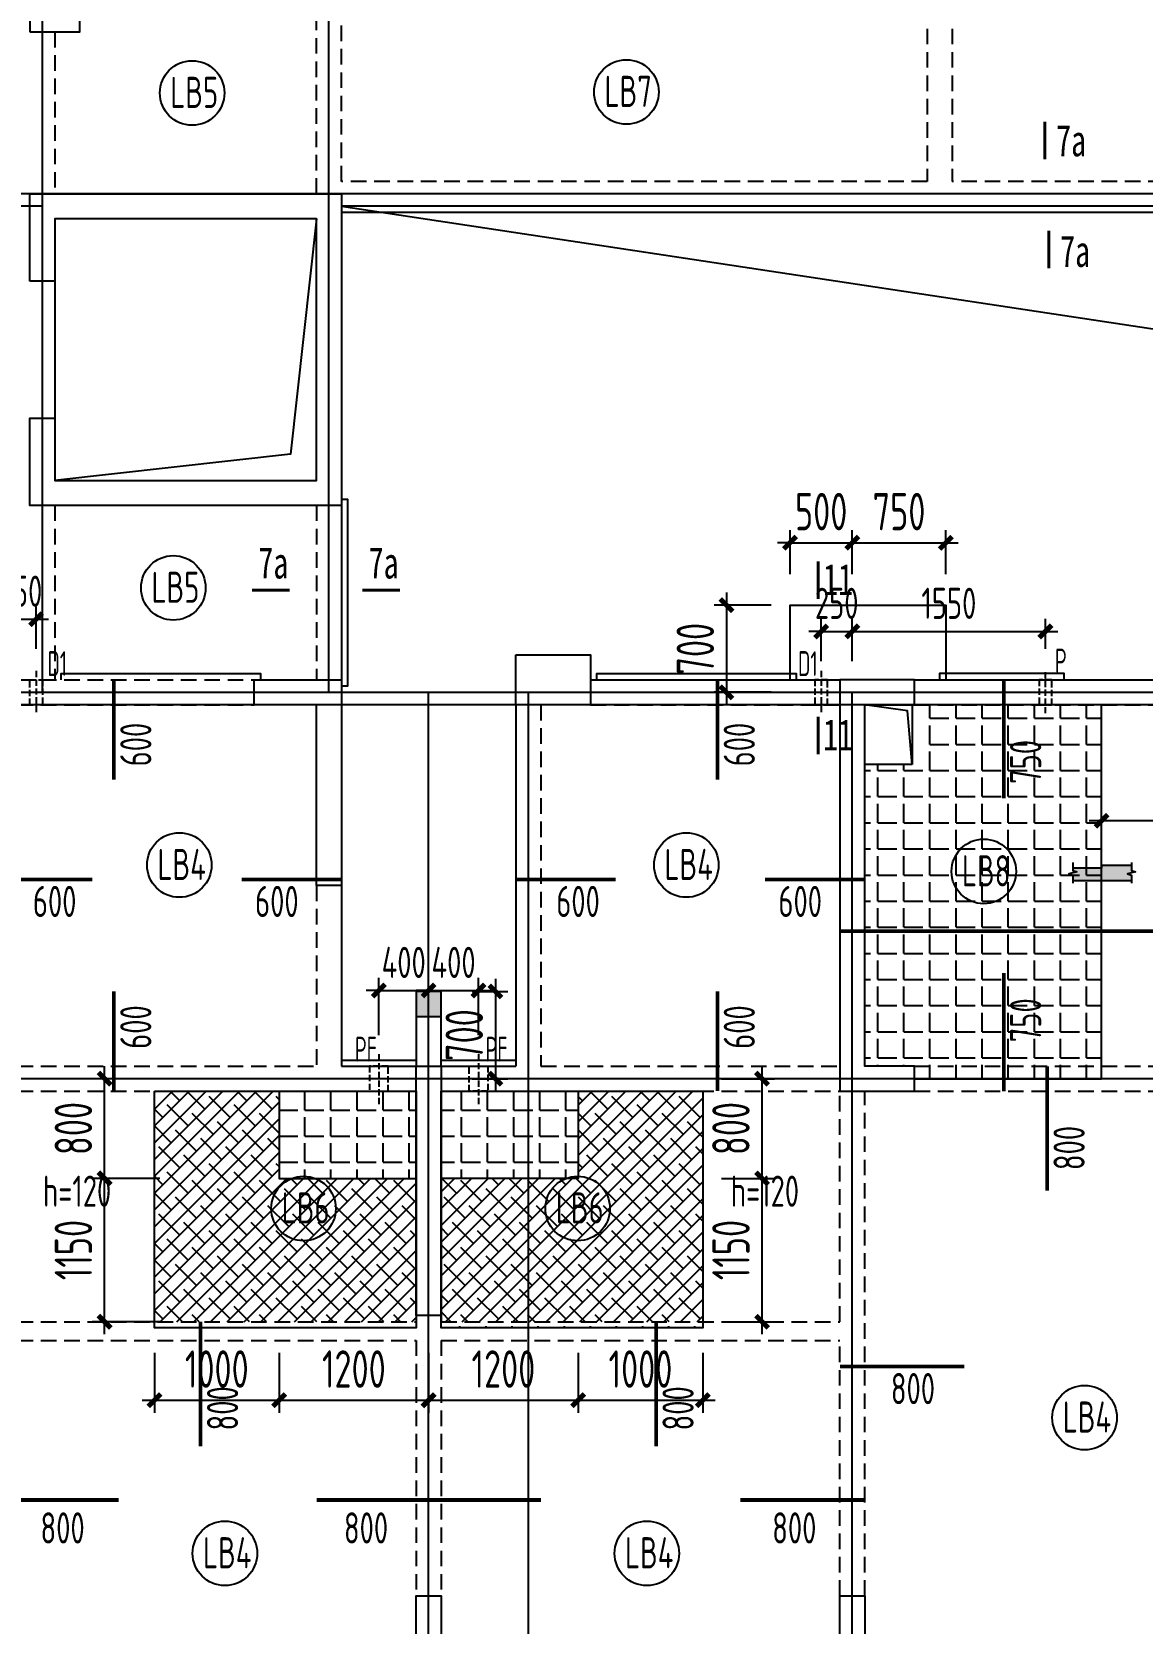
# Model space of a CAD drawing. Header units: millimetres. Extents: x -133666 to 880576, y -269375 to 86941.
# Drawn here: x 188215 to 197126, y 2340 to 15109 of the extents above; entities that cross this region are included whole.
import ezdxf
from ezdxf.enums import TextEntityAlignment as Align

# ---------------------------------------------------------------- set-up
doc = ezdxf.new("R2010")
doc.units = ezdxf.units.MM
doc.header["$LTSCALE"] = 1000
for name, pattern in [('CENTER', [50.8, 31.75, -6.35, 6.35, -6.35]), ('DASH', [0.35, 0.25, -0.1]), ('HIDDEN2', [0.1875, 0.125, -0.0625])]:
    doc.linetypes.add(name, pattern=pattern)
doc.layers.get('0').update_dxf_attribs({"linetype": 'CONTINUOUS'})
doc.layers.get('Defpoints').update_dxf_attribs({"color": 6, "linetype": 'CONTINUOUS'})
for name, color, linetype in [('A-线脚看线', 9, 'CONTINUOUS'), ('A-设备穿墙洞', 161, 'CONTINUOUS'), ('AXIS', 253, 'CENTER'), ('DIM', 3, 'CONTINUOUS'), ('DIM1', 3, 'CONTINUOUS'), ('JG1', 3, 'CONTINUOUS'), ('填充', 8, 'CONTINUOUS'), ('墙', 6, 'CONTINUOUS'), ('挑板', 3, 'CONTINUOUS'), ('板筋', 6, 'CONTINUOUS'), ('柱', 2, 'CONTINUOUS'), ('梁', 4, 'HIDDEN2'), ('模板线', 3, 'CONTINUOUS'), ('洞口', 5, 'CONTINUOUS'), ('钢筋_文字', 7, 'CONTINUOUS'), ('钢筋长度标注', 7, 'CONTINUOUS')]:
    doc.layers.add(name, color=color, linetype=linetype)
doc.styles.add('TSSD_BOLD', font='tssdeng2.shx', dxfattribs={"width": 0.7, "height": 250, "bigfont": 'CHINA.shx'})
doc.styles.add('TSSD_Dimension', font='tssdeng.shx', dxfattribs={"width": 0.7, "bigfont": 'Hztxt.shx'})
doc.styles.add('ZZ', font='tssdeng.shx', dxfattribs={"width": 0.7, "bigfont": 'tssdchn.shx'})
doc.styles.add('zzt', font='tssdeng.shx', dxfattribs={"width": 0.7, "height": 300, "bigfont": 'tssdchn.shx'})
doc.styles.add('钢筋长度', font='tssdeng.shx', dxfattribs={"width": 0.7, "height": 300, "bigfont": 'tssdchn.shx'})
doc.styles.add('黑体', font='simhei.ttf')
doc.dimstyles.new('TSSD_100_100', dxfattribs={"dimtxt": 300, "dimasz": 100, "dimexe": 100, "dimexo": 250, "dimgap": 100, "dimtad": 1, "dimdec": 0, "dimzin": 0, "dimdsep": 46, "dimtxsty": 'ZZ', "dimblk": 'ARCHTICK', "dimcen": 0, "dimdle": 100, "dimclrd": 256, "dimclrt": 7, "dimadec": 0, "dimazin": 0, "dimtfac": 1, "dimtdec": 0, "dimtix": 1, "dimtmove": 2, "dimatfit": 3, "dimfxl": 0, "dimtolj": 1, "dimtzin": 0, "dimarcsym": 0})
pattern_1 = [(0, (164200, 1008.83), (0, 209.55), [152.4, -57.15]), (90, (164200, 1008.83), (-209.55, 1e-14), [152.4, -57.15])]
pattern_2 = [(45, (169869.99, 1008.83), (-67.35192, 67.35192), []), (135, (169869.99, 1008.83), (-202.05576, 67.35192), [238.125, -142.875])]
pattern_3 = [(0, (169870, 1008.83), (0, 209.55), [152.4, -57.15]), (90, (169870, 1008.83), (-209.55, 1e-14), [152.4, -57.15])]

# ---------------------------------------------------------------- blocks, each defined once
blk = doc.blocks.new('_ArchTick')
at = {"color": 0, "linetype": 'ByBlock', "const_width": 0.4}
blk.add_lwpolyline([(-0.5, -0.5), (0.5, 0.5)], dxfattribs=at)
blk = doc.blocks.new('*D1050')
at = {"layer": 'Defpoints', "color": 0, "transparency": 16777216}
for p in [(196800, 8779), (196800, 8129), (198200, 8129)]:
    blk.add_point(p, dxfattribs=at)
at = {"layer": 'DIM', "color": 0, "lineweight": -2, "transparency": 16777216}
for p, q in [((196800, 8379), (196800, 8879)), ((198200, 8379), (198200, 8879))]:
    blk.add_line(p, q, dxfattribs=at)
at = {"layer": 'DIM', "lineweight": -2, "transparency": 16777216}
blk.add_line((198300, 8779), (196700, 8779), dxfattribs=at)
at = {"layer": 'DIM', "lineweight": -2, "transparency": 16777216, "xscale": 100, "yscale": 100, "zscale": 100, "rotation": 180}
blk.add_blockref('_ArchTick', (196800, 8779), dxfattribs=at)
at = {"layer": 'DIM', "lineweight": -2, "transparency": 16777216, "xscale": 100, "yscale": 100, "zscale": 100}
blk.add_blockref('_ArchTick', (198200, 8779), dxfattribs=at)
at = {"layer": 'DIM', "color": 7, "transparency": 16777216, "insert": (197500, 9029), "char_height": 300, "attachment_point": 5, "style": 'ZZ'}
blk.add_mtext('\\A1;1400', dxfattribs=at)
blk = doc.blocks.new('*D1071')
at = {"layer": 'Defpoints', "color": 0, "transparency": 16777216}
for p in [(194800, 11009), (194300, 10508), (194800, 10508)]:
    blk.add_point(p, dxfattribs=at)
at = {"layer": 'DIM', "lineweight": -2, "transparency": 16777216}
for p, q in [((194300, 11009), (194200, 11009)), ((194300, 11009), (194800, 11009)), ((194800, 11009), (194900, 11009))]:
    blk.add_line(p, q, dxfattribs=at)
at = {"layer": 'DIM', "color": 0, "lineweight": -2, "transparency": 16777216}
for p, q in [((194300, 10758), (194300, 11109)), ((194800, 10758), (194800, 11109))]:
    blk.add_line(p, q, dxfattribs=at)
at = {"layer": 'DIM', "lineweight": -2, "transparency": 16777216, "xscale": 100, "yscale": 100, "zscale": 100}
blk.add_blockref('_ArchTick', (194300, 11009), dxfattribs=at)
at = {"layer": 'DIM', "lineweight": -2, "transparency": 16777216, "xscale": 100, "yscale": 100, "zscale": 100, "rotation": 180}
blk.add_blockref('_ArchTick', (194800, 11009), dxfattribs=at)
at = {"layer": 'DIM', "color": 7, "transparency": 16777216, "insert": (194550, 11259), "char_height": 300, "attachment_point": 5, "style": 'ZZ'}
blk.add_mtext('\\A1;500', dxfattribs=at)
blk = doc.blocks.new('*D1072')
at = {"layer": 'Defpoints', "color": 0, "transparency": 16777216}
for p in [(195550, 11009), (194800, 10508), (195550, 10508)]:
    blk.add_point(p, dxfattribs=at)
at = {"layer": 'DIM', "lineweight": -2, "transparency": 16777216}
blk.add_line((194700, 11009), (195650, 11009), dxfattribs=at)
at = {"layer": 'DIM', "color": 0, "lineweight": -2, "transparency": 16777216}
for p, q in [((194800, 10758), (194800, 11109)), ((195550, 10758), (195550, 11109))]:
    blk.add_line(p, q, dxfattribs=at)
at = {"layer": 'DIM', "lineweight": -2, "transparency": 16777216, "xscale": 100, "yscale": 100, "zscale": 100, "rotation": 180}
blk.add_blockref('_ArchTick', (194800, 11009), dxfattribs=at)
at = {"layer": 'DIM', "lineweight": -2, "transparency": 16777216, "xscale": 100, "yscale": 100, "zscale": 100}
blk.add_blockref('_ArchTick', (195550, 11009), dxfattribs=at)
at = {"layer": 'DIM', "color": 7, "transparency": 16777216, "insert": (195175, 11259), "char_height": 300, "attachment_point": 5, "style": 'ZZ'}
blk.add_mtext('\\A1;750', dxfattribs=at)
blk = doc.blocks.new('*D1073')
at = {"layer": 'Defpoints', "color": 0, "transparency": 16777216}
for p in [(194400, 10509), (193790, 9809), (194400, 9809)]:
    blk.add_point(p, dxfattribs=at)
at = {"layer": 'DIM', "lineweight": -2, "transparency": 16777216}
blk.add_line((193790, 10609), (193790, 9709), dxfattribs=at)
at = {"layer": 'DIM', "color": 0, "lineweight": -2, "transparency": 16777216}
for p, q in [((194150, 10509), (193690, 10509)), ((194150, 9809), (193690, 9809))]:
    blk.add_line(p, q, dxfattribs=at)
at = {"layer": 'DIM', "lineweight": -2, "transparency": 16777216, "xscale": 100, "yscale": 100, "zscale": 100}
for p, rotation in [((193790, 10509), 90), ((193790, 9809), 270)]:
    blk.add_blockref('_ArchTick', p, dxfattribs=dict(at, rotation=rotation))
at = {"layer": 'DIM', "color": 7, "transparency": 16777216, "insert": (193540, 10159), "char_height": 300, "attachment_point": 5, "rotation": 90, "style": 'ZZ'}
blk.add_mtext('\\A1;700', dxfattribs=at)
blk = doc.blocks.new('*D1143')
at = {"layer": 'Defpoints', "color": 0, "transparency": 16777216}
for p in [(191500, 7409, 0), (191500, 6709), (191936, 6709)]:
    blk.add_point(p, dxfattribs=at)
at = {"layer": 'DIM', "color": 0, "lineweight": -2, "transparency": 16777216}
for p, q in [((191750, 7409), (192036, 7409)), ((191750, 6709), (192036, 6709))]:
    blk.add_line(p, q, dxfattribs=at)
at = {"layer": 'DIM', "lineweight": -2, "transparency": 16777216}
blk.add_line((191936, 7509), (191936, 6609), dxfattribs=at)
at = {"layer": 'DIM', "lineweight": -2, "transparency": 16777216, "xscale": 100, "yscale": 100, "zscale": 100}
for p, rotation in [((191936, 7409), 90), ((191936, 6709), 270)]:
    blk.add_blockref('_ArchTick', p, dxfattribs=dict(at, rotation=rotation))
at = {"layer": 'DIM', "color": 7, "transparency": 16777216, "insert": (191686, 7059), "char_height": 300, "attachment_point": 5, "rotation": 90, "style": 'ZZ'}
blk.add_mtext('\\A1;700', dxfattribs=at)
blk = doc.blocks.new('$1292675')
at = {"layer": 'JG1'}
blk.add_hatch(color=8, dxfattribs=at).paths.add_polyline_path([(502, 20), (502, 64), (470, 74), (534, 91), (502, 101), (502, 140), (262, 140), (262, 120), (32, 120), (32, 101), (64, 91), (0, 74), (32, 64), (32, 20)])
for p, q in [((502, 140), (262, 140)), ((262, 140), (262, 120)), ((262, 120), (32, 120)), ((32, 20), (502, 20))]:
    blk.add_line(p, q, dxfattribs=at)
for points in [[(32, 165), (32, 101), (64, 91), (0, 74), (32, 64), (32, 0)], [(502, 165), (502, 101), (534, 91), (470, 74), (502, 64), (502, 0)]]:
    blk.add_lwpolyline(points, dxfattribs=at)
blk = doc.blocks.new('*D1152')
at = {"layer": 'Defpoints', "color": 0, "transparency": 16777216}
for p in [(189200, 4759), (190200, 4759), (190200, 4129)]:
    blk.add_point(p, dxfattribs=at)
at = {"layer": 'DIM', "color": 0, "lineweight": -2, "transparency": 16777216}
for p, q in [((189200, 4509), (189200, 4029)), ((190200, 4509), (190200, 4029))]:
    blk.add_line(p, q, dxfattribs=at)
at = {"layer": 'DIM', "lineweight": -2, "transparency": 16777216}
blk.add_line((189100, 4129), (190300, 4129), dxfattribs=at)
at = {"layer": 'DIM', "lineweight": -2, "transparency": 16777216, "xscale": 100, "yscale": 100, "zscale": 100, "rotation": 180}
blk.add_blockref('_ArchTick', (189200, 4129), dxfattribs=at)
at = {"layer": 'DIM', "lineweight": -2, "transparency": 16777216, "xscale": 100, "yscale": 100, "zscale": 100}
blk.add_blockref('_ArchTick', (190200, 4129), dxfattribs=at)
at = {"layer": 'DIM', "color": 7, "transparency": 16777216, "insert": (189700, 4379), "char_height": 300, "attachment_point": 5, "style": 'ZZ'}
blk.add_mtext('\\A1;1000', dxfattribs=at)
blk = doc.blocks.new('*D1153')
at = {"layer": 'Defpoints', "color": 0, "transparency": 16777216}
for p in [(191400, 4759), (192600, 4759), (192600, 4129)]:
    blk.add_point(p, dxfattribs=at)
at = {"layer": 'DIM', "color": 0, "lineweight": -2, "transparency": 16777216}
for p, q in [((191400, 4509), (191400, 4029)), ((192600, 4509), (192600, 4029))]:
    blk.add_line(p, q, dxfattribs=at)
at = {"layer": 'DIM', "lineweight": -2, "transparency": 16777216}
blk.add_line((191300, 4129), (192700, 4129), dxfattribs=at)
at = {"layer": 'DIM', "lineweight": -2, "transparency": 16777216, "xscale": 100, "yscale": 100, "zscale": 100, "rotation": 180}
blk.add_blockref('_ArchTick', (191400, 4129), dxfattribs=at)
at = {"layer": 'DIM', "lineweight": -2, "transparency": 16777216, "xscale": 100, "yscale": 100, "zscale": 100}
blk.add_blockref('_ArchTick', (192600, 4129), dxfattribs=at)
at = {"layer": 'DIM', "color": 7, "transparency": 16777216, "insert": (192000, 4379), "char_height": 300, "attachment_point": 5, "style": 'ZZ'}
blk.add_mtext('\\A1;1200', dxfattribs=at)
blk = doc.blocks.new('*D1154')
at = {"layer": 'Defpoints', "color": 0, "transparency": 16777216}
for p in [(188799, 5909), (189493, 5909), (189493, 4759)]:
    blk.add_point(p, dxfattribs=at)
at = {"layer": 'DIM', "lineweight": -2, "transparency": 16777216}
blk.add_line((188799, 4659), (188799, 6009), dxfattribs=at)
at = {"layer": 'DIM', "color": 0, "lineweight": -2, "transparency": 16777216}
for p, q in [((189243, 5909), (188699, 5909)), ((189243, 4759), (188699, 4759))]:
    blk.add_line(p, q, dxfattribs=at)
at = {"layer": 'DIM', "lineweight": -2, "transparency": 16777216, "xscale": 100, "yscale": 100, "zscale": 100}
for p, rotation in [((188799, 5909), 90), ((188799, 4759), 270)]:
    blk.add_blockref('_ArchTick', p, dxfattribs=dict(at, rotation=rotation))
at = {"layer": 'DIM', "color": 7, "transparency": 16777216, "insert": (188549, 5334), "char_height": 300, "attachment_point": 5, "rotation": 90, "style": 'ZZ'}
blk.add_mtext('\\A1;1150', dxfattribs=at)
blk = doc.blocks.new('*D1155')
at = {"layer": 'Defpoints', "color": 0, "transparency": 16777216}
for p in [(188799, 6709), (189493, 6709), (189493, 5909)]:
    blk.add_point(p, dxfattribs=at)
at = {"layer": 'DIM', "lineweight": -2, "transparency": 16777216}
blk.add_line((188799, 5809), (188799, 6809), dxfattribs=at)
at = {"layer": 'DIM', "color": 0, "lineweight": -2, "transparency": 16777216}
for p, q in [((189243, 6709), (188699, 6709)), ((189243, 5909), (188699, 5909))]:
    blk.add_line(p, q, dxfattribs=at)
at = {"layer": 'DIM', "lineweight": -2, "transparency": 16777216, "xscale": 100, "yscale": 100, "zscale": 100}
for p, rotation in [((188799, 6709), 90), ((188799, 5909), 270)]:
    blk.add_blockref('_ArchTick', p, dxfattribs=dict(at, rotation=rotation))
at = {"layer": 'DIM', "color": 7, "transparency": 16777216, "insert": (188549, 6309), "char_height": 300, "attachment_point": 5, "rotation": 90, "style": 'ZZ'}
blk.add_mtext('\\A1;800', dxfattribs=at)
blk = doc.blocks.new('*D1156')
at = {"layer": 'Defpoints', "color": 0, "transparency": 16777216}
for p in [(193501, 5909), (194076, 5909), (193501, 4759)]:
    blk.add_point(p, dxfattribs=at)
at = {"layer": 'DIM', "lineweight": -2, "transparency": 16777216}
blk.add_line((194076, 4659), (194076, 6009), dxfattribs=at)
at = {"layer": 'DIM', "color": 0, "lineweight": -2, "transparency": 16777216}
for p, q in [((193751, 5909), (194176, 5909)), ((193751, 4759), (194176, 4759))]:
    blk.add_line(p, q, dxfattribs=at)
at = {"layer": 'DIM', "lineweight": -2, "transparency": 16777216, "xscale": 100, "yscale": 100, "zscale": 100}
for p, rotation in [((194076, 5909), 90), ((194076, 4759), 270)]:
    blk.add_blockref('_ArchTick', p, dxfattribs=dict(at, rotation=rotation))
at = {"layer": 'DIM', "color": 7, "transparency": 16777216, "insert": (193826, 5334), "char_height": 300, "attachment_point": 5, "rotation": 90, "style": 'ZZ'}
blk.add_mtext('\\A1;1150', dxfattribs=at)
blk = doc.blocks.new('*D1157')
at = {"layer": 'Defpoints', "color": 0, "transparency": 16777216}
for p in [(193501, 6709), (194076, 6709), (193501, 5909)]:
    blk.add_point(p, dxfattribs=at)
at = {"layer": 'DIM', "lineweight": -2, "transparency": 16777216}
blk.add_line((194076, 5809), (194076, 6809), dxfattribs=at)
at = {"layer": 'DIM', "color": 0, "lineweight": -2, "transparency": 16777216}
for p, q in [((193751, 6709), (194176, 6709)), ((193751, 5909), (194176, 5909))]:
    blk.add_line(p, q, dxfattribs=at)
at = {"layer": 'DIM', "lineweight": -2, "transparency": 16777216, "xscale": 100, "yscale": 100, "zscale": 100}
for p, rotation in [((194076, 6709), 90), ((194076, 5909), 270)]:
    blk.add_blockref('_ArchTick', p, dxfattribs=dict(at, rotation=rotation))
at = {"layer": 'DIM', "color": 7, "transparency": 16777216, "insert": (193826, 6309), "char_height": 300, "attachment_point": 5, "rotation": 90, "style": 'ZZ'}
blk.add_mtext('\\A1;800', dxfattribs=at)
blk = doc.blocks.new('*D1158')
at = {"layer": 'Defpoints', "color": 0, "transparency": 16777216}
for p in [(190200, 4759), (191400, 4759), (191400, 4129)]:
    blk.add_point(p, dxfattribs=at)
at = {"layer": 'DIM', "color": 0, "lineweight": -2, "transparency": 16777216}
for p, q in [((190200, 4509), (190200, 4029)), ((191400, 4509), (191400, 4029))]:
    blk.add_line(p, q, dxfattribs=at)
at = {"layer": 'DIM', "lineweight": -2, "transparency": 16777216}
blk.add_line((190100, 4129), (191500, 4129), dxfattribs=at)
at = {"layer": 'DIM', "lineweight": -2, "transparency": 16777216, "xscale": 100, "yscale": 100, "zscale": 100, "rotation": 180}
blk.add_blockref('_ArchTick', (190200, 4129), dxfattribs=at)
at = {"layer": 'DIM', "lineweight": -2, "transparency": 16777216, "xscale": 100, "yscale": 100, "zscale": 100}
blk.add_blockref('_ArchTick', (191400, 4129), dxfattribs=at)
at = {"layer": 'DIM', "color": 7, "transparency": 16777216, "insert": (190800, 4379), "char_height": 300, "attachment_point": 5, "style": 'ZZ'}
blk.add_mtext('\\A1;1200', dxfattribs=at)
blk = doc.blocks.new('*D1159')
at = {"layer": 'Defpoints', "color": 0, "transparency": 16777216}
for p in [(192600, 4759), (193600, 4759), (193600, 4129)]:
    blk.add_point(p, dxfattribs=at)
at = {"layer": 'DIM', "color": 0, "lineweight": -2, "transparency": 16777216}
for p, q in [((192600, 4509), (192600, 4029)), ((193600, 4509), (193600, 4029))]:
    blk.add_line(p, q, dxfattribs=at)
at = {"layer": 'DIM', "lineweight": -2, "transparency": 16777216}
blk.add_line((192500, 4129), (193700, 4129), dxfattribs=at)
at = {"layer": 'DIM', "lineweight": -2, "transparency": 16777216, "xscale": 100, "yscale": 100, "zscale": 100, "rotation": 180}
blk.add_blockref('_ArchTick', (192600, 4129), dxfattribs=at)
at = {"layer": 'DIM', "lineweight": -2, "transparency": 16777216, "xscale": 100, "yscale": 100, "zscale": 100}
blk.add_blockref('_ArchTick', (193600, 4129), dxfattribs=at)
at = {"layer": 'DIM', "color": 7, "transparency": 16777216, "insert": (193100, 4379), "char_height": 300, "attachment_point": 5, "style": 'ZZ'}
blk.add_mtext('\\A1;1000', dxfattribs=at)
blk = doc.blocks.new('$1901069')
at = {"layer": '模板线', "color": 4, "const_width": 22.7}
for points in [[(0, 1177), (0, 874)], [(32, 302), (32, 0)]]:
    blk.add_lwpolyline(points, dxfattribs=at)
at = {"layer": '模板线', "color": 0, "style": '黑体', "width": 0.7}
for p in [(211, 1026), (243, 138)]:
    blk.add_text('7a', height=252, dxfattribs=at).set_placement(p, align=Align.MIDDLE_CENTER)
blk = doc.blocks.new('$18727')
at = {"layer": '模板线', "color": 4, "const_width": 22.7}
for points in [[(0, 1549), (0, 1246)], [(0, 302), (0, 0)]]:
    blk.add_lwpolyline(points, dxfattribs=at)
at = {"layer": '模板线', "color": 0, "style": '黑体', "width": 0.7}
for p in [(160, 1404), (160, 158)]:
    blk.add_text('11', height=252, dxfattribs=at).set_placement(p, align=Align.MIDDLE_CENTER)
blk = doc.blocks.new('$1109386')
at = {"layer": '模板线', "color": 4, "const_width": 22.7}
for points in [[(0, 0), (302, 0)], [(886, 0), (1188, 0)]]:
    blk.add_lwpolyline(points, dxfattribs=at)
at = {"layer": '模板线', "color": 0, "style": '黑体', "width": 0.7}
for p in [(172, 220), (1057, 220)]:
    blk.add_text('7a', height=252, dxfattribs=at).set_placement(p, align=Align.MIDDLE_CENTER)
blk = doc.blocks.new('$1642317')
at = {"layer": '洞口'}
blk.add_lwpolyline([(30980, 2170), (30600, 2170), (30600, 2650), (30980, 2650)], close=True, dxfattribs=at)
blk.add_lwpolyline([(30980, 2170), (30942, 2602), (30600, 2650)], dxfattribs=at)
blk = doc.blocks.new('$1783196')
at = {"layer": 'AXIS'}
for p, q in [((29334.9, 14788.4), (29334.9, 27859.5)), ((31634.9, 14788.4), (31634.9, 27859.5)), ((54849.9, 18788.3), (27334.9, 18788.3)), ((29334.9, 18688.3), (4360, 18688.3)), ((46034.9, 14788.3), (4360, 14788.3)), ((54849.9, 14688.3), (4360, 14688.3)), ((32434.9, 3480), (32434.9, 14788.3)), ((33234.9, 3480), (33234.9, 14788.3)), ((35834.9, 3480), (35834.9, 14788.3)), ((54849.9, 11688.3), (4360, 11688.3))]:
    blk.add_line(p, q, dxfattribs=at)
blk = doc.blocks.new('$1466424')
at = {"layer": '板筋', "const_width": 30}
for points in [[(24773, 9804), (24773, 10604)], [(29617, 9804), (29617, 10604)], [(31915, 9653), (31915, 10603)], [(23800, 9003), (24600, 9003)], [(25800, 9003), (26600, 9003)], [(28000, 9003), (28800, 9003)], [(30000, 9003), (30800, 9003)], [(30600, 8587), (34200, 8587)], [(31915, 7303), (31915, 8253)], [(24773, 7304), (24773, 8104)], [(29617, 7304), (29617, 8104)], [(32263, 6504), (32263, 7504)], [(30600, 5094), (31600, 5094)], [(23812, 4023), (24812, 4023)], [(26401, 4023), (28201, 4023)], [(29800, 4023), (30800, 4023)]]:
    blk.add_lwpolyline(points, dxfattribs=at)
at = {"layer": '板筋', "const_width": 30, "elevation": 0}
for points in [[(25469, 4454), (25469, 5454)], [(29126, 4454), (29126, 5454)]]:
    blk.add_lwpolyline(points, dxfattribs=at)
at = {"layer": '钢筋_文字'}
for centre in [(28887, 15321, 0), (25402, 15313, 0), (25251, 11342, 0), (25299, 9118, 0), (29368, 9118, 0), (31755, 9067, 0), (26296, 6362, 0), (28496, 6362, 0), (32564, 4684, 0), (25665, 3595, 0), (29051, 3595, 0)]:
    blk.add_circle(centre, 259, dxfattribs=at)
at = {"layer": '钢筋_文字', "style": 'TSSD_BOLD', "width": 0.7}
for s, p in [('LB7', (28712, 15201, 0)), ('LB5', (25227, 15193, 0)), ('LB5', (25076, 11222, 0)), ('LB4', (25124, 8998, 0)), ('LB4', (29193, 8998, 0)), ('LB8', (31580, 8947, 0)), ('LB6', (26121, 6242, 0)), ('LB6', (28321, 6242, 0)), ('LB4', (32389, 4564, 0)), ('LB4', (25490, 3475, 0)), ('LB4', (28876, 3475, 0))]:
    blk.add_text(s, height=250, dxfattribs=at).set_placement(p)
at = {"layer": '钢筋_文字', "color": 7, "linetype": 'Continuous', "style": 'TSSD_BOLD', "width": 0.7}
for p in [(24098, 6376, 0), (29618, 6376, 0)]:
    blk.add_text(' h=120', height=250, dxfattribs=at).set_placement(p)
at = {"layer": '钢筋长度标注', "style": '钢筋长度', "width": 0.7}
for s, p in [('600', (25075, 9910)), ('600', (29918, 9910)), ('750', (32216, 9769)), ('600', (25075, 7643)), ('600', (29918, 7643)), ('750', (32216, 7696)), ('800', (32565, 6670)), ('800', (25771, 4581, 0)), ('800', (29427, 4581, 0))]:
    blk.add_text(s, height=250, rotation=90, dxfattribs=at).set_placement(p)
for s, p in [('600', (24124, 8701)), ('600', (25907, 8701)), ('600', (28324, 8701)), ('600', (30107, 8701)), ('800', (31009, 4792)), ('800', (24185, 3674)), ('800', (26620, 3674)), ('800', (30057, 3674))]:
    blk.add_text(s, height=250, dxfattribs=at).set_placement(p)
blk = doc.blocks.new('$133032')
at = {"layer": '挑板'}
blk.add_lwpolyline([(30200, 10700), (30200, 11300), (31450, 11300), (31450, 10700)], dxfattribs=at)
blk = doc.blocks.new('$1457958')
at = {"layer": '柱'}
blk.add_hatch(color=8, dxfattribs=at).paths.add_polyline_path([(0, 200), (0, 0), (200, 0), (200, 200)])
at = {"layer": '柱', "color": 3, "elevation": 0}
blk.add_lwpolyline([(0, 200), (0, 0), (200, 0), (200, 200)], close=True, dxfattribs=at)
blk = doc.blocks.new('$1222607')
at = {"layer": '柱'}
blk.add_blockref('$1457958', (27200, 8000), dxfattribs=at)
blk = doc.blocks.new('$1413619')
at = {"layer": 'A-线脚看线', "color": 5, "elevation": 0}
for points in [[(34200, 10650), (34200, 10700), (38700, 10700), (38700, 14400), (26650, 14400)], [(26650, 12100), (26700, 12100), (26700, 10600), (26650, 10600)], [(24400, 10650), (24400, 10700), (26000, 10700), (26000, 10650)], [(28700, 10650), (28700, 10700), (30300, 10700), (30300, 10650)], [(32450, 10650), (32450, 10700), (31450, 10700), (31450, 10650)], [(26650, 7600), (27250, 7600)], [(27450, 7600), (28050, 7600)]]:
    blk.add_lwpolyline(points, dxfattribs=at)
blk = doc.blocks.new('$1214067')
at = {"layer": 'A-设备穿墙洞', "linetype": 'DASH', "ltscale": 0.2}
for points in [[(172, 9017), (172, 9352)], [(1972, 9357), (1972, 9018)], [(4722, 6281), (4722, 5881)], [(1972, 557), (1972, 218)]]:
    blk.add_lwpolyline(points, dxfattribs=at)
for points in [[(222, 9085), (122, 9085), (122, 9285), (222, 9285)], [(2022, 9085), (1922, 9085), (1922, 9285), (2022, 9285)], [(4797, 6185), (4647, 6185), (4647, 5985), (4797, 5985)], [(2022, 285), (1922, 285), (1922, 485), (2022, 485)]]:
    blk.add_lwpolyline(points, close=True, dxfattribs=at)
at = {"layer": 'A-设备穿墙洞', "linetype": 'DASH', "ltscale": 0.2, "elevation": 0}
for points in [[(1472, 557), (1472, 218)], [(1893, 135), (1654, 135)]]:
    blk.add_lwpolyline(points, dxfattribs=at)
for points in [[(1522, 285), (1422, 285), (1422, 485), (1522, 485)], [(1722, 85), (1722, 185), (1822, 185), (1822, 85)]]:
    blk.add_lwpolyline(points, close=True, dxfattribs=at)
at = {"layer": 'A-设备穿墙洞', "color": 7, "linetype": 'DASH', "ltscale": 0.2, "style": 'zzt', "width": 0.6}
for s, p in [('P', (0, 9337)), ('D1', (2063, 9316)), ('PF', (4530, 6222)), ('D2', (1324, 551)), ('D1', (2061, 528)), ('D2', (1469, -15))]:
    blk.add_text(s, height=200, dxfattribs=at).set_placement(p)
blk = doc.blocks.new('$1427617')
at = {"layer": 'A-设备穿墙洞', "linetype": 'DASH', "ltscale": 0.2, "elevation": 0}
for points in [[(2825, 9357), (2825, 9018)], [(4625, 9017), (4625, 9352)], [(75, 6281), (75, 5881)], [(2825, 557), (2825, 218)]]:
    blk.add_lwpolyline(points, dxfattribs=at)
for points in [[(2775, 9085), (2875, 9085), (2875, 9285), (2775, 9285)], [(4575, 9085), (4675, 9085), (4675, 9285), (4575, 9285)], [(0, 6185), (150, 6185), (150, 5985), (0, 5985)], [(2775, 285), (2875, 285), (2875, 485), (2775, 485)]]:
    blk.add_lwpolyline(points, close=True, dxfattribs=at)
at = {"layer": 'A-设备穿墙洞', "linetype": 'DASH', "ltscale": 0.2}
for points in [[(3325, 557), (3325, 218)], [(2904, 135), (3142, 135)]]:
    blk.add_lwpolyline(points, dxfattribs=at)
for points in [[(3275, 285), (3375, 285), (3375, 485), (3275, 485)], [(3075, 85), (3075, 185), (2975, 185), (2975, 85)]]:
    blk.add_lwpolyline(points, close=True, dxfattribs=at)
at = {"layer": 'A-设备穿墙洞', "color": 7, "linetype": 'DASH', "ltscale": 0.2, "style": 'zzt', "width": 0.6}
for s, p in [('D1', (2640, 9316, 0)), ('P', (4701, 9337, 0)), ('PF', (132, 6222, 0)), ('D1', (2649, 528, 0)), ('D2', (3351, 536, 0)), ('D2', (3220, -15, 0))]:
    blk.add_text(s, height=200, dxfattribs=at).set_placement(p)
blk = doc.blocks.new('*D1001')
at = {"layer": 'Defpoints', "color": 0, "transparency": 16777216}
for p in [(25050, 9934), (24800, 9448, 0), (25050, 9448, 0)]:
    blk.add_point(p, dxfattribs=at)
at = {"layer": 'DIM1', "color": 3, "lineweight": -2, "transparency": 16777216}
for p, q in [((24800, 9698), (24800, 10034)), ((25050, 9698), (25050, 10034)), ((24800, 9934), (24700, 9934)), ((24800, 9934), (25050, 9934)), ((25050, 9934), (25150, 9934))]:
    blk.add_line(p, q, dxfattribs=at)
at = {"layer": 'DIM1', "color": 3, "lineweight": -2, "transparency": 16777216, "xscale": 100, "yscale": 100, "zscale": 100}
blk.add_blockref('_ArchTick', (24800, 9934), dxfattribs=at)
at = {"layer": 'DIM1', "color": 3, "lineweight": -2, "transparency": 16777216, "xscale": 100, "yscale": 100, "zscale": 100, "rotation": 180}
blk.add_blockref('_ArchTick', (25050, 9934), dxfattribs=at)
at = {"layer": 'DIM1', "color": 7, "transparency": 16777216, "insert": (24925, 10159), "char_height": 250, "attachment_point": 5, "style": 'TSSD_Dimension'}
blk.add_mtext('\\A1;250', dxfattribs=at)
blk = doc.blocks.new('*D1008')
at = {"layer": 'Defpoints', "color": 0, "transparency": 16777216}
for p in [(28200, 6956), (27800, 6348, 0), (28200, 6348, 0)]:
    blk.add_point(p, dxfattribs=at)
at = {"layer": 'DIM1', "color": 3, "lineweight": -2, "transparency": 16777216}
for p, q in [((27800, 6598), (27800, 7056)), ((28200, 6598), (28200, 7056)), ((27800, 6956), (27700, 6956)), ((27800, 6956), (28200, 6956)), ((28200, 6956), (28300, 6956))]:
    blk.add_line(p, q, dxfattribs=at)
at = {"layer": 'DIM1', "color": 3, "lineweight": -2, "transparency": 16777216, "xscale": 100, "yscale": 100, "zscale": 100}
blk.add_blockref('_ArchTick', (27800, 6956), dxfattribs=at)
at = {"layer": 'DIM1', "color": 3, "lineweight": -2, "transparency": 16777216, "xscale": 100, "yscale": 100, "zscale": 100, "rotation": 180}
blk.add_blockref('_ArchTick', (28200, 6956), dxfattribs=at)
at = {"layer": 'DIM1', "color": 7, "transparency": 16777216, "insert": (28000, 7181), "char_height": 250, "attachment_point": 5, "style": 'TSSD_Dimension'}
blk.add_mtext('\\A1;400', dxfattribs=at)
blk = doc.blocks.new('*D1009')
at = {"layer": 'Defpoints', "color": 0, "transparency": 16777216}
for p in [(28600, 6956), (28200, 6348, 0), (28600, 6348, 0)]:
    blk.add_point(p, dxfattribs=at)
at = {"layer": 'DIM1', "color": 3, "lineweight": -2, "transparency": 16777216}
for p, q in [((28200, 6598), (28200, 7056)), ((28600, 6598), (28600, 7056)), ((28200, 6956), (28100, 6956)), ((28200, 6956), (28600, 6956)), ((28600, 6956), (28700, 6956))]:
    blk.add_line(p, q, dxfattribs=at)
at = {"layer": 'DIM1', "color": 3, "lineweight": -2, "transparency": 16777216, "xscale": 100, "yscale": 100, "zscale": 100}
blk.add_blockref('_ArchTick', (28200, 6956), dxfattribs=at)
at = {"layer": 'DIM1', "color": 3, "lineweight": -2, "transparency": 16777216, "xscale": 100, "yscale": 100, "zscale": 100, "rotation": 180}
blk.add_blockref('_ArchTick', (28600, 6956), dxfattribs=at)
at = {"layer": 'DIM1', "color": 7, "transparency": 16777216, "insert": (28400, 7181), "char_height": 250, "attachment_point": 5, "style": 'TSSD_Dimension'}
blk.add_mtext('\\A1;400', dxfattribs=at)
blk = doc.blocks.new('*D1010')
at = {"layer": 'Defpoints', "color": 0, "transparency": 16777216}
for p in [(31600, 9837), (31350, 9348, 0), (31600, 9348, 0)]:
    blk.add_point(p, dxfattribs=at)
at = {"layer": 'DIM1', "color": 3, "lineweight": -2, "transparency": 16777216}
for p, q in [((31350, 9837), (31250, 9837)), ((31350, 9598), (31350, 9937)), ((31350, 9837), (31600, 9837)), ((31600, 9598), (31600, 9937)), ((31600, 9837), (31700, 9837))]:
    blk.add_line(p, q, dxfattribs=at)
at = {"layer": 'DIM1', "color": 3, "lineweight": -2, "transparency": 16777216, "xscale": 100, "yscale": 100, "zscale": 100}
blk.add_blockref('_ArchTick', (31350, 9837), dxfattribs=at)
at = {"layer": 'DIM1', "color": 3, "lineweight": -2, "transparency": 16777216, "xscale": 100, "yscale": 100, "zscale": 100, "rotation": 180}
blk.add_blockref('_ArchTick', (31600, 9837), dxfattribs=at)
at = {"layer": 'DIM1', "color": 7, "transparency": 16777216, "insert": (31475, 10062), "char_height": 250, "attachment_point": 5, "style": 'TSSD_Dimension'}
blk.add_mtext('\\A1;250', dxfattribs=at)
blk = doc.blocks.new('*D1011')
at = {"layer": 'Defpoints', "color": 0, "transparency": 16777216}
for p in [(33150, 9837), (31600, 9348, 0), (33150, 9448, 0)]:
    blk.add_point(p, dxfattribs=at)
at = {"layer": 'DIM1', "color": 3, "lineweight": -2, "transparency": 16777216}
for p, q in [((31500, 9837), (33250, 9837)), ((31600, 9598), (31600, 9937)), ((33150, 9698), (33150, 9937))]:
    blk.add_line(p, q, dxfattribs=at)
at = {"layer": 'DIM1', "color": 3, "lineweight": -2, "transparency": 16777216, "xscale": 100, "yscale": 100, "zscale": 100, "rotation": 180}
blk.add_blockref('_ArchTick', (31600, 9837), dxfattribs=at)
at = {"layer": 'DIM1', "color": 3, "lineweight": -2, "transparency": 16777216, "xscale": 100, "yscale": 100, "zscale": 100}
blk.add_blockref('_ArchTick', (33150, 9837), dxfattribs=at)
at = {"layer": 'DIM1', "color": 7, "transparency": 16777216, "insert": (32375, 10062), "char_height": 250, "attachment_point": 5, "style": 'TSSD_Dimension'}
blk.add_mtext('\\A1;1550', dxfattribs=at)
blk = doc.blocks.new('$1186913')
at = {"layer": 'A-设备穿墙洞'}
for name, p in [('$1214067', (23078.6, 162.5, 0)), ('$1427617', (28525.2, 162.5))]:
    blk.add_blockref(name, p, dxfattribs=at)
at = {"layer": 'DIM1'}
for base, p1, p2, picture, middle in [((25050.2, 9934.1), (24800.2, 9447.9, 0), (25050.2, 9447.9, 0), '*D1001', (24925.2, 10159.1)), ((31600.2, 9837), (31350.2, 9347.9, 0), (31600.2, 9347.9, 0), '*D1010', (31475.2, 10062)), ((33150.2, 9837), (31600.2, 9347.9, 0), (33150.2, 9447.9, 0), '*D1011', (32375.2, 10062)), ((28200.2, 6955.9), (27800.2, 6347.9, 0), (28200.2, 6347.9, 0), '*D1008', (28000.2, 7180.9)), ((28600.2, 6955.9), (28200.2, 6347.9, 0), (28600.2, 6347.9, 0), '*D1009', (28400.2, 7180.9))]:
    dim = blk.add_linear_dim(base=base, p1=p1, p2=p2, dimstyle='TSSD_100_100', dxfattribs=at)
    dim.commit()
    dim.dimension.update_dxf_attribs({"geometry": picture, "text_midpoint": middle})

msp = doc.modelspace()

# ---------------------------------------------------------------- hatches: boundary and pattern name
at = {"layer": 'JG1'}
h = msp.add_hatch(dxfattribs=at)
h.set_pattern_fill('ANSI38,_O', color=8, scale=30)
h.set_pattern_definition(pattern_2)
h.paths.add_polyline_path([(191300, 4758.8), (191300, 4808.8), (191300, 5908.8), (190200, 5908.8), (190200, 6608.8), (189200, 6608.8), (189200, 4758.8)])
h = msp.add_hatch(dxfattribs=at)
h.set_pattern_fill('ANSI38,_O', color=8, scale=30)
h.set_pattern_definition(pattern_2)
h.paths.add_polyline_path([(193600, 6608.8), (192600, 6608.8), (192600, 5908.8), (191500, 5908.8), (191500, 4758.8), (193600, 4758.8)])
at = {"layer": '填充', "linetype": 'Continuous'}
h = msp.add_hatch(dxfattribs=at)
h.set_pattern_fill('ANGLE', color=256, scale=30, style=0)
h.set_pattern_definition(pattern_1)
h.paths.add_polyline_path([(195271.2, 9328.8), (195280, 9228.8), (194900, 9228.8), (194900, 6808.8), (196800, 6808.8), (196800, 9708.8), (195380, 9708.8), (195380, 9328.8)])
h = msp.add_hatch(dxfattribs=at)
h.set_pattern_fill('ANGLE', color=256, scale=30, style=0)
h.set_pattern_definition(pattern_1)
h.paths.add_polyline_path([(195300, 6808.8), (195300, 6708.8), (196800, 6708.8), (196800, 6808.8)])
h = msp.add_hatch(dxfattribs=at)
h.set_pattern_fill('ANGLE', color=256, scale=30, style=0)
h.set_pattern_definition(pattern_3)
h.paths.add_polyline_path([(191300, 5908.8), (191300, 6608.8), (190200, 6608.8), (190200, 5908.8)])
h = msp.add_hatch(dxfattribs=at)
h.set_pattern_fill('ANGLE', color=256, scale=30, style=0)
h.set_pattern_definition(pattern_3)
h.paths.add_polyline_path([(192600, 5908.8), (192600, 6608.8), (191500, 6608.8), (191500, 5908.8)])
h = msp.add_hatch(dxfattribs=at)
h.set_pattern_fill('ANGLE', color=256, scale=30, style=0)
h.set_pattern_definition(pattern_1)
h.paths.add_polyline_path([(191500, 4758.8), (191500, 4708.8), (193600, 4708.8), (193600, 4758.8)])

# ---------------------------------------------------------------- linework, layer by layer
at = {"layer": '墙'}
for points in [[(188200, 15108.8), (188600, 15108.8), (188600, 15708.8), (188400, 15708.8), (188400, 18208.8), (189000, 18208.8), (189000, 18408.8), (188200, 18408.8), (188200, 15508.8)], [(188200, 13108.8), (188200, 13808.8), (190700, 13808.8), (190700, 11308.8), (188200, 11308.8), (188200, 12008.8), (188400, 12008.8), (188400, 11508.8), (190500, 11508.8), (190500, 13608.8), (188400, 13608.8), (188400, 13108.8)], [(192100, 10108.8), (192700, 10108.8), (192700, 9708.8), (192100, 9708.8)], [(190000, 9908.8), (190700, 9908.8), (190700, 8258.8), (190500, 8258.8), (190500, 9708.8), (190000, 9708.8)], [(195300, 6808.8), (194900, 6808.8), (194900, 9708.8), (195300, 9708.8), (195300, 9908.8), (194700, 9908.8), (194700, 6608.8), (194900, 6608.8), (195300, 6608.8)], [(191300, 6808.8), (191500, 6808.8), (191500, 4808.8), (191300, 4808.8), (191300, 6608.8)], [(194700, 1108.8), (194700, 2558.8), (194900, 2558.8), (194900, 908.8), (193800, 908.8), (193800, 1108.8)]]:
    msp.add_lwpolyline(points, close=True, dxfattribs=at)
for points in [[(192300, 9708.8), (192300, 9708.8)], [(191300, 6608.8), (191300, 6608.8)], [(190900, 908.8), (190900, 1108.8), (191300, 1108.8), (191300, 2558.8), (191500, 2558.8), (191500, 1108.8), (191900, 1108.8), (191900, 908.8), (190900, 908.8), (191500, 908.8)]]:
    msp.add_lwpolyline(points, dxfattribs=at)
at = {"layer": '梁'}
for p, q in [((190500, 13808.8), (190500, 15508.8)), ((190700, 13908.8), (190700, 15508.8)), ((195400, 15508.8), (195400, 13908.8)), ((195600, 15508.8), (195600, 13908.8)), ((188400, 15108.8), (188400, 13808.8)), ((195400, 13908.8), (190700, 13908.8)), ((200300, 13908.8), (195600, 13908.8)), ((188400, 11308.8), (188400, 9908.8)), ((190500, 11308.8), (190500, 9908.8)), ((188100, 9908.8), (190000, 9908.8)), ((188100, 9708.8), (190000, 9708.8)), ((192300, 9708.8), (192300, 6808.8)), ((192700, 9708.8), (194700, 9708.8)), ((195300, 9708.8), (198100, 9708.8)), ((190500, 8258.8), (190500, 6808.8)), ((188100, 6808.8), (190500, 6808.8)), ((192300, 6808.8), (194700, 6808.8)), ((195300, 6808.8), (198100, 6808.8)), ((188100, 6608.8), (191300, 6608.8)), ((191500, 6608.8), (194700, 6608.8)), ((194700, 4758.8), (194700, 6608.8)), ((194900, 2558.8), (194900, 6608.8)), ((195300, 6608.8), (198100, 6608.8)), ((188100, 4758.8), (191300, 4758.8)), ((191300, 4808.8), (191300, 4758.8)), ((191500, 4808.8), (191500, 4758.8)), ((191500, 4758.8), (194700, 4758.8)), ((188100, 4608.8), (191300, 4608.8)), ((191300, 4608.8), (191300, 2558.8)), ((191500, 4608.8), (191500, 2558.8)), ((191500, 4608.8), (194700, 4608.8)), ((194700, 2558.8), (194700, 4608.8))]:
    msp.add_line(p, q, dxfattribs=at)
at = {"layer": '梁', "linetype": 'Continuous'}
for p, q in [((202800, 13708.8), (190700, 13708.8)), ((188400, 13071.8), (188400, 11945.8)), ((190700, 11308.8), (190700, 9908.8)), ((192700, 9908.8), (194700, 9908.8)), ((195300, 9908.8), (202800, 9910.8)), ((192100, 9708.8), (192100, 6808.8)), ((190700, 8258.8), (190700, 6808.8)), ((191500, 7408.8, 0), (191300, 7408.8, 0)), ((191300, 7408.8, 0), (191300, 6808.8)), ((191500, 6808.8), (191500, 7408.8, 0)), ((190700, 6808.8), (191300, 6808.8)), ((191500, 6808.8), (192100, 6808.8))]:
    msp.add_line(p, q, dxfattribs=at)
msp.add_lwpolyline([(195300, 6708.8), (196800, 6708.8), (196800, 9708.8), (194900, 9708.8)], dxfattribs=at)
for points in [[(189200, 6608.8), (191300, 6608.8), (191300, 4708.8), (189200, 4708.8)], [(191500, 6608.8), (193600, 6608.8), (193600, 4708.8), (191500, 4708.8)]]:
    msp.add_lwpolyline(points, close=True, dxfattribs=at)
at = {"layer": '梁', "linetype": 'Continuous', "elevation": 0}
for points in [[(190200, 6608.8), (190200, 5908.8), (191300, 5908.8)], [(192600, 6608.8), (192600, 5908.8), (191500, 5908.8)]]:
    msp.add_lwpolyline(points, dxfattribs=at)
at = {"layer": '洞口', "color": 5}
for points in [[(190700.1, 13708.7), (197425.8, 12693.5), (202799.8, 9910.3)], [(190500.1, 13608.9), (190290.1, 11718.9), (188400.1, 11508.9)]]:
    msp.add_lwpolyline(points, dxfattribs=at)
msp.add_lwpolyline([(190500.1, 13608.9), (188400.1, 13608.9), (188400.1, 11508.9), (190500.1, 11508.9)], close=True, dxfattribs=at)

# ---------------------------------------------------------------- block references
at = {"layer": 'A-设备穿墙洞'}
msp.add_blockref('$1186913', (163199.8, 461, 0), dxfattribs=at)
at = {"layer": 'JG1'}
msp.add_blockref('$1292675', (196537.9, 8278.8), dxfattribs=at)
at = {"layer": '填充', "linetype": 'Continuous'}
msp.add_blockref('$1783196', (158965.1, -4979.5), dxfattribs=at)
at = {"layer": '挑板'}
for name, p in [('$133032', (164100, -791.2)), ('$1413619', (164050, -741.2, 0))]:
    msp.add_blockref(name, p, dxfattribs=at)
at = {"layer": '柱'}
msp.add_blockref('$1222607', (164100, -791.2), dxfattribs=at)
at = {"layer": '模板线'}
for name, p in [('$1901069', (196344.9, 13210.5)), ('$1109386', (189981.6, 10628.7)), ('$18727', (194526.4, 9310.7))]:
    msp.add_blockref(name, p, dxfattribs=at)
at = {"layer": '洞口'}
msp.add_blockref('$1642317', (164300, 7058.8, 0), dxfattribs=at)
at = {"layer": '钢筋长度标注'}
msp.add_blockref('$1466424', (164100, -694.9), dxfattribs=at)

# ---------------------------------------------------------------- dimensions: what is measured, and where the dimension line sits
at = {"layer": 'DIM'}
for base, p1, p2, picture, middle in [((194800, 11008.8), (194300, 10508), (194800, 10508), '*D1071', (194550, 11258.8)), ((195550, 11008.8), (194800, 10508), (195550, 10508), '*D1072', (195175, 11258.8)), ((196800, 8778.8), (198200, 8128.8), (196800, 8128.8), '*D1050', (197500, 9028.8)), ((190200, 4128.8), (189200, 4758.8), (190200, 4758.8), '*D1152', (189700, 4378.8)), ((191400, 4128.8), (190200, 4758.8), (191400, 4758.8), '*D1158', (190800, 4378.8)), ((192600, 4128.8), (191400, 4758.8), (192600, 4758.8), '*D1153', (192000, 4378.8)), ((193600, 4128.8), (192600, 4758.8), (193600, 4758.8), '*D1159', (193100, 4378.8))]:
    dim = msp.add_linear_dim(base=base, p1=p1, p2=p2, dimstyle='TSSD_100_100', dxfattribs=at)
    dim.commit()
    dim.dimension.update_dxf_attribs({"geometry": picture, "text_midpoint": middle})
for base, p1, p2, picture, middle in [((193790, 9808.8), (194400, 10508.8), (194400, 9808.8), '*D1073', (193540, 10158.8)), ((191936, 6708.8), (191500, 7408.8, 0), (191500, 6708.8), '*D1143', (191686, 7058.8)), ((188798.5, 6708.8, 0), (189492.5, 5908.8, 0), (189492.5, 6708.8, 0), '*D1155', (188548.5, 6308.8, 0)), ((194075.8, 6708.8), (193500.5, 5908.8), (193500.5, 6708.8), '*D1157', (193825.8, 6308.8)), ((188798.5, 5908.8, 0), (189492.5, 4758.8, 0), (189492.5, 5908.8, 0), '*D1154', (188548.5, 5333.8, 0)), ((194075.8, 5908.8), (193500.5, 4758.8), (193500.5, 5908.8), '*D1156', (193825.8, 5333.8))]:
    dim = msp.add_linear_dim(base=base, p1=p1, p2=p2, angle=90, dimstyle='TSSD_100_100', dxfattribs=at)
    dim.commit()
    dim.dimension.update_dxf_attribs({"geometry": picture, "text_midpoint": middle})

doc.saveas('drawing.dxf')
